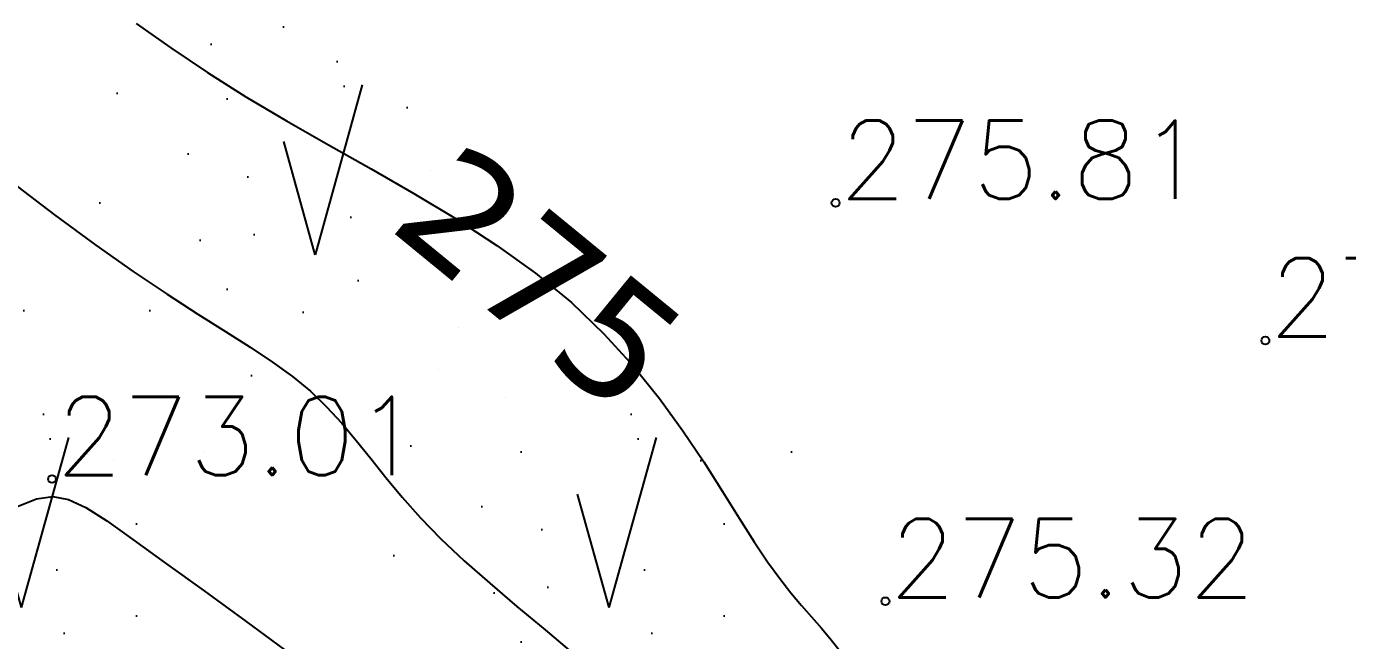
# Model space of a CAD drawing. Extents: x 524954 to 526204, y 9523489 to 9524010.
# Drawn here: x 525622.57 to 525639.43, y 9523637.59 to 9523645.42 of the extents above; entities that cross this region are included whole.
import ezdxf
from ezdxf.enums import TextEntityAlignment as Align

# ---------------------------------------------------------------- set-up
doc = ezdxf.new("R2010")
doc.units = 0
doc.header["$PDMODE"] = 33
doc.header["$PDSIZE"] = 0.1
doc.linetypes.add('CACHE2', pattern=[4.7625, 3.175, -1.5875])
for name, color, linetype in [('CN_01_00', 3, 'Continuous'), ('CN_02_00', 4, 'Continuous'), ('CN_05_00', 6, 'Continuous'), ('Cotation Courbes de niveau', 7, 'Continuous'), ('TopoAlt', 3, 'Continuous'), ('TOPOJIS', 7, 'Continuous'), ('Végétation_Plantation', 70, 'Continuous')]:
    doc.layers.add(name, color=color, linetype=linetype)
doc.styles.add('Simplex 1.0', font='Simplex.shx', dxfattribs={"width": 0.99, "height": 1})
doc.styles.add('Verdana 1.0', font='verdana.ttf', dxfattribs={"width": 0.99, "height": 1})

# ---------------------------------------------------------------- blocks, each defined once
blk = doc.blocks.new('TCPOINT M')
at = {"color": 0}
blk.add_point((0, 0), dxfattribs=at)
at = {"layer": 'TopoAlt', "style": 'Simplex 1.0', "width": 0.99}
blk.add_attdef('ALT', (0.15, 0.15), '', height=1, dxfattribs=at)

msp = doc.modelspace()

# ---------------------------------------------------------------- hatches: boundary and pattern name
at = {"layer": 'Végétation_Plantation', "linetype": 'CACHE2', "ltscale": 0.5}
h = msp.add_hatch(dxfattribs=at)
h.set_pattern_fill('BROUSS', color=256, scale=1.5, style=0)
h.set_pattern_definition([(74.475889, (0, 0), (-3.750000001, 13.500000005), [2.25, -11.761156275]), (74.475889, (3.75, 4.5), (-3.750000001, 13.500000005), [2.25, -11.761156275]), (74.475889, (7.5, 9), (-3.750000001, 13.500000005), [2.25, -11.761156275]), (105.524111, (0, 0), (-7.500000003, 4e-10), [1.5, -12.511156275]), (105.524111, (3.75, 4.5), (-7.500000003, 4e-10), [1.5, -12.511156275]), (105.524111, (7.5, 9), (-7.500000003, 4e-10), [1.5, -12.511156275]), (0, (0.453, 0.484), (3.75, 4.5), [0, -7.5]), (0, (1.468, 1.072), (3.75, 4.5), [0, -7.5]), (0, (1.1713, 1.8804), (3.75, 4.5), [0, -7.5]), (0, (2.327, 1.9907), (3.75, 4.5), [0, -7.5]), (0, (1.64, 3.7912), (3.75, 4.5), [0, -7.5]), (0, (0.3684, 2.1545), (3.75, 4.5), [0, -7.5]), (0, (0.281, 2.4684), (3.75, 4.5), [0, -7.5]), (0, (0.0314, 3.7912), (3.75, 4.5), [0, -7.5]), (0, (-0.7807, 0.2634), (3.75, 4.5), [0, -7.5]), (0, (-0.8588, 0.9984), (3.75, 4.5), [0, -7.5]), (0, (-1.468, 0.19), (3.75, 4.5), [0, -7.5]), (0, (-1.624, 1.2924), (3.75, 4.5), [0, -7.5]), (0, (-1.1242, 1.9905), (3.75, 4.5), [0, -7.5]), (0, (-1.3274, 2.6888), (3.75, 4.5), [0, -7.5]), (0, (-1.9207, 3.5707), (3.75, 4.5), [0, -7.5]), (0, (-0.406, 2.9085), (3.75, 4.5), [0, -7.5]), (0, (-2.53, 2.064), (3.75, 4.5), [0, -7.5]), (0, (-2.7485, 0.6675), (3.75, 4.5), [0, -7.5]), (0, (-1.1235, -0.4347), (3.75, 4.5), [0, -7.5]), (0, (-0.156, -0.7287), (3.75, 4.5), [0, -7.5]), (0, (-0.812, -1.537), (3.75, 4.5), [0, -7.5]), (0, (1.5774, -1.4635), (3.75, 4.5), [0, -7.5]), (0, (0.5466, -0.3245), (3.75, 4.5), [0, -7.5]), (0, (1.468, -0.104), (3.75, 4.5), [0, -7.5])])
h.paths.add_polyline_path([(525636.508, 9523601.78), (525621.22, 9523601.247), (525618.109, 9523604.442), (525615.887, 9523615.536), (525615.626, 9523622.251), (525613.687, 9523626.185), (525611.435, 9523631.764), (525611.435, 9523637.385), (525611.122, 9523643.467), (525610.49, 9523652.093), (525620.789, 9523652.593), (525624.689, 9523647.401), (525628.189, 9523644.006), (525633.391, 9523640.304), (525636.388, 9523634.459), (525641.002, 9523626.13), (525644.153, 9523616.455), (525639.235, 9523614.496), (525637.62, 9523612.383), (525636.728, 9523605.652)])

# ---------------------------------------------------------------- linework, layer by layer
at = {"layer": 'CN_01_00', "elevation": 273, "flags": 128}
msp.add_lwpolyline([(525619.607, 9523637.564), (525620.221, 9523637.945), (525620.809, 9523638.309), (525621.346, 9523638.64), (525621.807, 9523638.924), (525622.173, 9523639.146), (525622.462, 9523639.303), (525622.697, 9523639.396), (525622.904, 9523639.424), (525623.106, 9523639.386), (525623.327, 9523639.282), (525623.593, 9523639.112), (525623.927, 9523638.875), (525624.345, 9523638.574), (525624.835, 9523638.22), (525625.374, 9523637.828), (525625.94, 9523637.412)], dxfattribs=at)
at = {"layer": 'CN_02_00', "elevation": 274, "flags": 128}
msp.add_lwpolyline([(525622.37, 9523643.441), (525622.928, 9523643.016), (525623.453, 9523642.629), (525623.932, 9523642.293), (525624.366, 9523642.003), (525624.757, 9523641.751), (525625.109, 9523641.528), (525625.425, 9523641.327), (525625.709, 9523641.138), (525625.963, 9523640.954), (525626.192, 9523640.767), (525626.399, 9523640.569), (525626.592, 9523640.359), (525626.777, 9523640.139), (525626.963, 9523639.908), (525627.156, 9523639.667), (525627.364, 9523639.415), (525627.596, 9523639.154), (525627.858, 9523638.884), (525628.155, 9523638.604), (525628.481, 9523638.317), (525628.828, 9523638.023), (525629.187, 9523637.723), (525629.55, 9523637.419)], dxfattribs=at)
at = {"layer": 'CN_05_00', "elevation": 275, "flags": 128}
msp.add_lwpolyline([(525623.968, 9523645.458), (525624.411, 9523645.145), (525624.877, 9523644.833), (525625.368, 9523644.523), (525625.886, 9523644.217), (525626.422, 9523643.911), (525626.967, 9523643.603), (525627.514, 9523643.288), (525628.051, 9523642.964), (525628.571, 9523642.626), (525629.065, 9523642.272), (525629.522, 9523641.897), (525629.937, 9523641.501), (525630.31, 9523641.09), (525630.645, 9523640.674), (525630.944, 9523640.263), (525631.211, 9523639.865), (525631.45, 9523639.489), (525631.663, 9523639.146), (525631.854, 9523638.844), (525632.025, 9523638.59), (525632.181, 9523638.377), (525632.325, 9523638.195), (525632.459, 9523638.036), (525632.587, 9523637.889), (525632.713, 9523637.745), (525632.839, 9523637.595), (525632.97, 9523637.429)], dxfattribs=at)

# ---------------------------------------------------------------- block references
at = {"layer": 'TOPOJIS'}
ref = msp.add_blockref('TCPOINT M', (525632.894, 9523643.169, 275.81), dxfattribs=at)
ref.add_attrib('ALT', '275.81', (525632.944, 9523643.219, 275.81), dxfattribs={"layer": 'TopoAlt', "height": 1, "style": 'Simplex 1.0', "width": 0.99})
ref = msp.add_blockref('TCPOINT M', (525638.379, 9523641.413, 275.91), dxfattribs=at)
ref.add_attrib('ALT', '275.91', (525638.429, 9523641.463, 275.91), dxfattribs={"layer": 'TopoAlt', "height": 1, "style": 'Simplex 1.0', "width": 0.99})
ref = msp.add_blockref('TCPOINT M', (525622.895, 9523639.647, 273.01), dxfattribs=at)
ref.add_attrib('ALT', '273.01', (525622.945, 9523639.697, 273.01), dxfattribs={"layer": 'TopoAlt', "height": 1, "style": 'Simplex 1.0', "width": 0.99})
ref = msp.add_blockref('TCPOINT M', (525633.53, 9523638.088, 275.32), dxfattribs=at)
ref.add_attrib('ALT', '275.32', (525633.58, 9523638.138, 275.32), dxfattribs={"layer": 'TopoAlt', "height": 1, "style": 'Simplex 1.0', "width": 0.99})

# ---------------------------------------------------------------- texts
at = {"layer": 'Cotation Courbes de niveau', "style": 'Verdana 1.0', "width": 0.99}
msp.add_text('275', height=1.5, rotation=320.6913, dxfattribs=at).set_placement((525629.135, 9523642.214, 275), align=Align.MIDDLE_CENTER)

doc.saveas('drawing.dxf')
